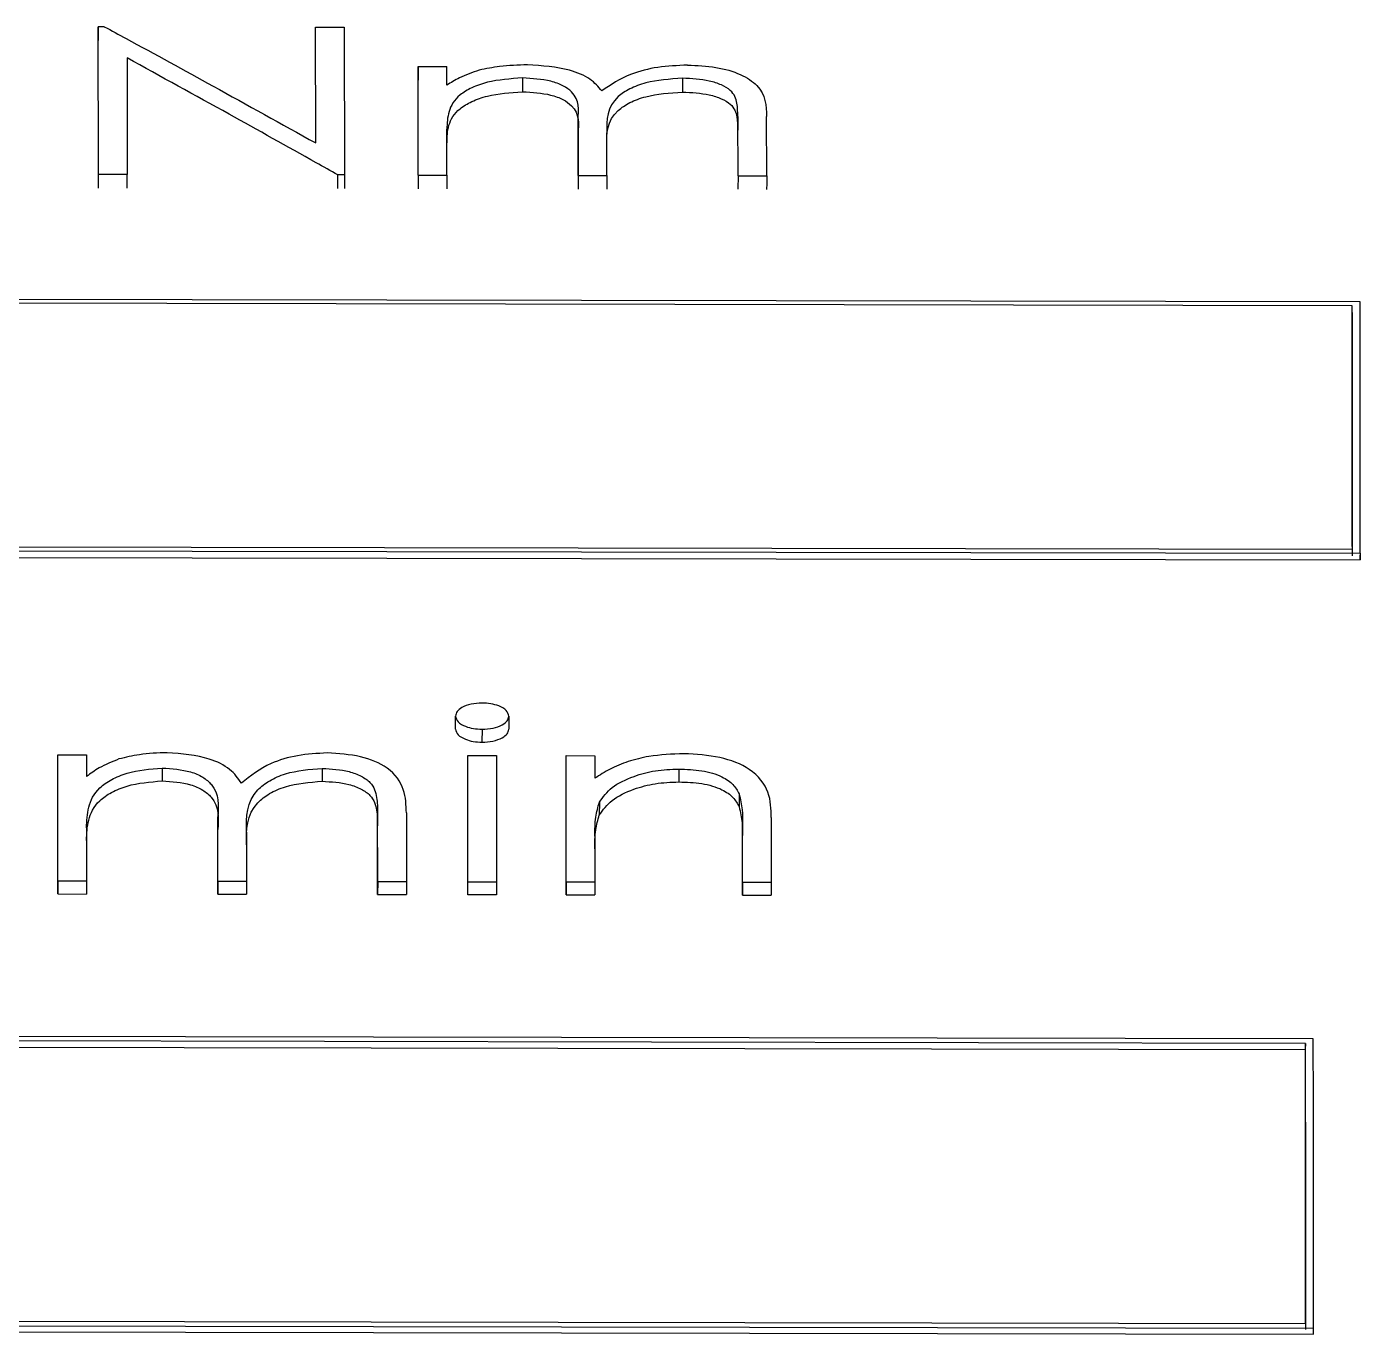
# Model space of a CAD drawing. Header units: millimetres. Extents: x 2271 to 4415, y 823 to 2339.
# Drawn here: x 2786.16 to 2794.5, y 2137.3 to 2145.48 of the extents above; entities that cross this region are included whole.
import ezdxf

# ---------------------------------------------------------------- set-up
doc = ezdxf.new("R2010")
doc.units = ezdxf.units.MM

msp = doc.modelspace()

# ---------------------------------------------------------------- linework, layer by layer
at = {"color": 7, "linetype": 'Continuous', "lineweight": 25}
for p, q in [((2786.6095, 2145.4772), (2786.6093, 2145.3912)), ((2786.6105, 2144.5528), (2786.6095, 2145.4772)), ((2786.6472, 2145.4771), (2786.6095, 2145.4772)), ((2787.9683, 2145.3886), (2787.9685, 2145.4747)), ((2787.9693, 2144.7501), (2787.9685, 2145.4747)), ((2787.9685, 2145.4747), (2788.148, 2145.4743)), ((2788.148, 2145.4743), (2788.1489, 2144.5499)), ((2786.7892, 2145.2814), (2786.79, 2144.5524)), ((2788.6098, 2145.2282), (2788.6095, 2145.1425)), ((2788.6105, 2144.549), (2788.6098, 2145.2282)), ((2788.6098, 2145.2282), (2788.7893, 2145.2279)), ((2788.7894, 2145.1113), (2788.7893, 2145.2279)), ((2789.2621, 2145.1564), (2789.2619, 2145.0703)), ((2790.2633, 2145.1546), (2790.2631, 2145.0684)), ((2790.6101, 2144.916), (2790.6099, 2144.8302)), ((2790.6105, 2144.5453), (2790.6101, 2144.916)), ((2790.79, 2144.545), (2790.7896, 2144.9153)), ((2788.7897, 2144.8369), (2788.7894, 2144.7511)), ((2788.79, 2144.5487), (2788.7897, 2144.8369)), ((2789.6101, 2144.895), (2789.6099, 2144.8092)), ((2789.6105, 2144.5472), (2789.6101, 2144.895)), ((2789.6099, 2144.8092), (2789.6102, 2144.4618)), ((2789.79, 2144.5469), (2789.7897, 2144.8134)), ((2786.79, 2144.5524), (2786.6105, 2144.5528)), ((2786.7897, 2144.4674), (2786.79, 2144.5524)), ((2788.1489, 2144.5499), (2788.1081, 2144.55)), ((2788.1489, 2144.5499), (2788.1487, 2144.4649)), ((2788.6105, 2144.549), (2788.6102, 2144.464)), ((2788.6105, 2144.549), (2788.79, 2144.5487)), ((2789.6105, 2144.5472), (2789.6102, 2144.4618)), ((2789.6105, 2144.5472), (2789.79, 2144.5469)), ((2790.6105, 2144.5453), (2790.6102, 2144.4603)), ((2790.6105, 2144.5453), (2790.79, 2144.545)), ((2794.5015, 2143.7563), (2772.3686, 2143.7973)), ((2794.4515, 2143.7321), (2772.4186, 2143.7729)), ((2772.4197, 2142.251), (2794.4527, 2142.2102)), ((2772.3696, 2142.1841), (2794.5026, 2142.1431)), ((2772.3697, 2142.2254), (2794.5027, 2142.1844)), ((2794.5026, 2142.1431), (2794.5025, 2142.1729)), ((2794.5027, 2142.1844), (2794.5026, 2142.1433)), ((2788.8434, 2141.0853), (2788.8437, 2141.1663)), ((2789.177, 2141.1657), (2789.1768, 2141.0847)), ((2789.0096, 2141.0846), (2789.0093, 2141.0037)), ((2786.3564, 2140.8446), (2786.3566, 2140.9253)), ((2786.357, 2140.1341), (2786.3566, 2140.9253)), ((2786.3566, 2140.9253), (2786.5361, 2140.9249)), ((2786.5361, 2140.9249), (2786.5362, 2140.7887)), ((2788.9205, 2140.8399), (2788.9207, 2140.9205)), ((2788.9211, 2140.1293), (2788.9207, 2140.9205)), ((2788.9207, 2140.9205), (2789.1002, 2140.9202)), ((2789.1002, 2140.9202), (2789.1006, 2140.129)), ((2789.5359, 2140.8387), (2789.5361, 2140.9194)), ((2789.5365, 2140.1282), (2789.5361, 2140.9194)), ((2789.5361, 2140.9194), (2789.7156, 2140.919)), ((2789.7156, 2140.919), (2789.7157, 2140.7777)), ((2786.3567, 2140.0544), (2786.3564, 2140.8446)), ((2787.0089, 2140.8416), (2787.0087, 2140.7611)), ((2788.0101, 2140.8398), (2788.0099, 2140.7592)), ((2788.9205, 2140.8044), (2788.9205, 2140.8399)), ((2789.5362, 2140.0486), (2789.5359, 2140.8387)), ((2790.2405, 2140.8356), (2790.2402, 2140.7551)), ((2790.6175, 2140.6803), (2790.6173, 2140.5999)), ((2788.3568, 2140.5616), (2788.3565, 2140.4814)), ((2788.357, 2140.1304), (2788.3568, 2140.5616)), ((2788.5363, 2140.5609), (2788.5365, 2140.13)), ((2789.7434, 2140.6283), (2789.7431, 2140.548)), ((2787.3568, 2140.5368), (2787.3566, 2140.4567)), ((2787.357, 2140.1322), (2787.3568, 2140.5368)), ((2788.3567, 2140.0507), (2788.3565, 2140.4814)), ((2790.6389, 2140.5006), (2790.6386, 2140.4205)), ((2790.639, 2140.1261), (2790.6389, 2140.5006)), ((2790.8183, 2140.5321), (2790.8185, 2140.1258)), ((2786.5363, 2140.4689), (2786.5361, 2140.3888)), ((2786.5363, 2140.4689), (2786.5365, 2140.1337)), ((2787.3567, 2140.0526), (2787.3566, 2140.4567)), ((2787.5363, 2140.4418), (2787.5365, 2140.1319)), ((2789.7158, 2140.416), (2789.7156, 2140.336)), ((2789.7158, 2140.416), (2789.7159, 2140.1279)), ((2790.6388, 2140.0465), (2790.6386, 2140.4205)), ((2786.357, 2140.1341), (2786.3567, 2140.0544)), ((2786.5365, 2140.1337), (2786.357, 2140.1341)), ((2787.357, 2140.1322), (2787.3567, 2140.0526)), ((2787.5365, 2140.1319), (2787.357, 2140.1322)), ((2788.357, 2140.1304), (2788.3567, 2140.0507)), ((2788.5365, 2140.13), (2788.357, 2140.1304)), ((2788.9208, 2140.0497), (2788.9211, 2140.1293)), ((2788.9208, 2140.0497), (2788.9208, 2140.091)), ((2789.1006, 2140.129), (2788.9211, 2140.1293)), ((2789.1006, 2140.129), (2789.1003, 2140.0494)), ((2789.5365, 2140.1282), (2789.5362, 2140.0486)), ((2789.7159, 2140.1279), (2789.5365, 2140.1282)), ((2790.639, 2140.1261), (2790.6388, 2140.0465)), ((2790.8185, 2140.1258), (2790.639, 2140.1261)), ((2786.3567, 2140.0544), (2786.5362, 2140.0541)), ((2787.3567, 2140.0526), (2787.5362, 2140.0523)), ((2788.3567, 2140.0507), (2788.5362, 2140.0504)), ((2789.1003, 2140.0494), (2788.9208, 2140.0497)), ((2789.5362, 2140.0486), (2789.7157, 2140.0482)), ((2790.6388, 2140.0465), (2790.8183, 2140.0462)), ((2794.2087, 2139.1485), (2772.0758, 2139.1894)), ((2794.1588, 2139.1205), (2772.1258, 2139.1612)), ((2772.1257, 2139.122), (2794.1586, 2139.0813)), ((2794.1588, 2139.1205), (2794.1586, 2139.0813)), ((2772.1262, 2137.4096), (2794.1592, 2137.3689)), ((2772.0761, 2137.3421), (2794.209, 2137.3012)), ((2772.0762, 2137.3804), (2794.2092, 2137.3395))]:
    msp.add_line(p, q, dxfattribs=at)
at = {"color": 7, "linetype": 'Continuous', "lineweight": 25, "flags": 128}
for points in [[(2786.6102, 2144.4678), (2786.6104, 2144.5152), (2786.6105, 2144.5528)], [(2788.1078, 2144.465), (2788.108, 2144.5124), (2788.1081, 2144.55)], [(2788.79, 2144.5487), (2788.7898, 2144.5009), (2788.7897, 2144.4637)], [(2789.79, 2144.5469), (2789.7898, 2144.499), (2789.7897, 2144.4619)], [(2790.79, 2144.545), (2790.7898, 2144.4972), (2790.7897, 2144.46)], [(2786.5365, 2140.1337), (2786.5363, 2140.0891), (2786.5362, 2140.0541)], [(2787.5365, 2140.1319), (2787.5363, 2140.0873), (2787.5362, 2140.0523)], [(2788.5365, 2140.13), (2788.5363, 2140.0854), (2788.5362, 2140.0504)], [(2789.7159, 2140.1279), (2789.7158, 2140.0833), (2789.7157, 2140.0482)], [(2790.8185, 2140.1258), (2790.8184, 2140.0812), (2790.8183, 2140.0462)], [(2794.209, 2137.3015), (2794.2091, 2137.3228), (2794.2092, 2137.3395)]]:
    msp.add_lwpolyline(points, dxfattribs=at)
at = {"color": 7, "linetype": 'Continuous', "lineweight": 25}
for points, knots in [([(2786.6472, 2145.4771), (2786.6926, 2145.4526), (2786.9194, 2145.3297), (2787.36, 2145.0889), (2787.7554, 2144.8691), (2787.9693, 2144.7501)], [0, 0, 0, 0, 0.102924, 0.514623, 1, 1, 1, 1]), ([(2788.1081, 2144.55), (2788.0627, 2144.5755), (2787.836, 2144.7031), (2787.3964, 2144.9485), (2787.0021, 2145.1647), (2786.7892, 2145.2814)], [0, 0, 0, 0, 0.103167, 0.515837, 1, 1, 1, 1]), ([(2789.2931, 2145.2387), (2789.2345, 2145.237), (2789.1303, 2145.234), (2789.0341, 2145.214), (2788.992, 2145.2053)], [0, 0, 0, 0, 0.562438, 1, 1, 1, 1]), ([(2789.7586, 2145.0757), (2789.7371, 2145.1012), (2789.6936, 2145.1532), (2789.5334, 2145.2225), (2789.385, 2145.2325), (2789.2931, 2145.2387)], [0, 0, 0, 0, 0.269907, 0.547967, 1, 1, 1, 1]), ([(2790.2944, 2145.2368), (2790.2318, 2145.234), (2790.1076, 2145.2285), (2789.908, 2145.1775), (2789.8147, 2145.1139), (2789.7586, 2145.0757)], [0, 0, 0, 0, 0.288581, 0.57183, 1, 1, 1, 1]), ([(2790.2944, 2145.2368), (2790.3548, 2145.2342), (2790.4742, 2145.2291), (2790.6312, 2145.1834), (2790.7834, 2145.0814), (2790.7871, 2144.9834), (2790.7896, 2144.9153)], [0, 0, 0, 0, 0.197818, 0.390842, 0.576543, 1, 1, 1, 1]), ([(2788.992, 2145.2053), (2788.949, 2145.1903), (2788.8728, 2145.1637), (2788.8147, 2145.1272), (2788.7894, 2145.1113)], [0, 0, 0, 0, 0.564241, 1, 1, 1, 1]), ([(2789.2621, 2145.1564), (2789.1863, 2145.1511), (2789.0708, 2145.1431), (2788.9442, 2145.0972), (2788.8452, 2145.0391), (2788.7939, 2144.9468), (2788.7911, 2144.8735), (2788.7897, 2144.8369)], [0, 0, 0, 0, 0.253517, 0.386716, 0.516625, 0.758749, 1, 1, 1, 1]), ([(2789.6101, 2144.895), (2789.6151, 2144.9563), (2789.6215, 2145.034), (2789.5191, 2145.1098), (2789.417, 2145.1475), (2789.3235, 2145.1529), (2789.2621, 2145.1564)], [0, 0, 0, 0, 0.482691, 0.611713, 0.745133, 1, 1, 1, 1]), ([(2790.2633, 2145.1546), (2790.1836, 2145.149), (2790.062, 2145.1406), (2789.9317, 2145.0906), (2789.7883, 2144.9961), (2789.7891, 2144.8939), (2789.7897, 2144.8134)], [0, 0, 0, 0, 0.254482, 0.387909, 0.517812, 1, 1, 1, 1]), ([(2790.6101, 2144.916), (2790.6093, 2144.9435), (2790.6076, 2144.9983), (2790.5837, 2145.0701), (2790.5085, 2145.1147), (2790.4093, 2145.1474), (2790.3211, 2145.1517), (2790.2633, 2145.1546)], [0, 0, 0, 0, 0.241185, 0.482285, 0.611824, 0.745424, 1, 1, 1, 1]), ([(2788.7894, 2144.7511), (2788.7908, 2144.7877), (2788.7936, 2144.8609), (2788.845, 2144.9531), (2788.944, 2145.0111), (2789.0705, 2145.0569), (2789.1861, 2145.065), (2789.2619, 2145.0703)], [0, 0, 0, 0, 0.241124, 0.483152, 0.613062, 0.746307, 1, 1, 1, 1]), ([(2789.2619, 2145.0703), (2789.3232, 2145.0667), (2789.4167, 2145.0613), (2789.5188, 2145.0237), (2789.6212, 2144.948), (2789.6149, 2144.8704), (2789.6099, 2144.8092)], [0, 0, 0, 0, 0.255057, 0.388525, 0.517539, 1, 1, 1, 1]), ([(2789.7895, 2144.7276), (2789.7889, 2144.8081), (2789.7881, 2144.9102), (2789.9314, 2145.0046), (2790.0618, 2145.0545), (2790.1833, 2145.0629), (2790.2631, 2145.0684)], [0, 0, 0, 0, 0.4819626, 0.6118627, 0.7453351, 1, 1, 1, 1]), ([(2790.2631, 2145.0684), (2790.3209, 2145.0656), (2790.409, 2145.0612), (2790.5083, 2145.0286), (2790.5835, 2144.984), (2790.6074, 2144.9124), (2790.609, 2144.8576), (2790.6099, 2144.8302)], [0, 0, 0, 0, 0.254759, 0.388411, 0.517951, 0.758942, 1, 1, 1, 1]), ([(2794.4527, 2142.2102), (2794.4526, 2142.3708), (2794.4524, 2142.6922), (2794.452, 2143.2006), (2794.4517, 2143.5433), (2794.4515, 2143.7321)], [0, 0, 0, 0, 0.3099213, 0.6198426, 1, 1, 1, 1]), ([(2794.5027, 2142.1844), (2794.5026, 2142.3453), (2794.5024, 2142.6669), (2794.502, 2143.1924), (2794.5017, 2143.5513), (2794.5015, 2143.7563)], [0, 0, 0, 0, 0.300082, 0.600163, 1, 1, 1, 1]), ([(2794.4514, 2143.6899), (2794.4516, 2143.4115), (2794.4521, 2142.9144), (2794.4524, 2142.3967), (2794.4525, 2142.169)], [0, 0, 0, 0, 0.559999, 1, 1, 1, 1]), ([(2789.0095, 2141.248), (2788.986, 2141.2467), (2788.9397, 2141.2442), (2788.8853, 2141.2233), (2788.8497, 2141.1962), (2788.8457, 2141.1762), (2788.8437, 2141.1663)], [0, 0, 0, 0, 0.2917, 0.575641, 0.790759, 1, 1, 1, 1]), ([(2789.177, 2141.1657), (2789.1736, 2141.1784), (2789.1666, 2141.2043), (2789.1184, 2141.2301), (2789.0651, 2141.2458), (2789.0281, 2141.2473), (2789.0095, 2141.248)], [0, 0, 0, 0, 0.266167, 0.543432, 0.769604, 1, 1, 1, 1]), ([(2788.8437, 2141.1663), (2788.8473, 2141.1537), (2788.8546, 2141.1281), (2788.902, 2141.1025), (2788.9547, 2141.0869), (2788.9912, 2141.0854), (2789.0096, 2141.0846)], [0, 0, 0, 0, 0.2661054, 0.5434733, 0.769717, 1, 1, 1, 1]), ([(2789.0096, 2141.0846), (2789.0331, 2141.0858), (2789.0795, 2141.0881), (2789.1339, 2141.109), (2789.1706, 2141.1357), (2789.1749, 2141.1558), (2789.177, 2141.1657)], [0, 0, 0, 0, 0.291686, 0.575696, 0.790918, 1, 1, 1, 1]), ([(2788.8434, 2141.0853), (2788.847, 2141.0728), (2788.8543, 2141.0472), (2788.9018, 2141.0216), (2788.9545, 2141.006), (2788.9909, 2141.0045), (2789.0093, 2141.0037)], [0, 0, 0, 0, 0.265935, 0.543275, 0.769592, 1, 1, 1, 1]), ([(2789.0093, 2141.0037), (2789.0328, 2141.0049), (2789.0792, 2141.0072), (2789.1337, 2141.0281), (2789.1704, 2141.0547), (2789.1747, 2141.0748), (2789.1768, 2141.0847)], [0, 0, 0, 0, 0.291838, 0.575901, 0.791061, 1, 1, 1, 1]), ([(2786.7388, 2140.8986), (2786.6958, 2140.8811), (2786.6196, 2140.85), (2786.5615, 2140.8073), (2786.5362, 2140.7887)], [0, 0, 0, 0, 0.564241, 1, 1, 1, 1]), ([(2787.0399, 2140.9377), (2786.9813, 2140.9357), (2786.8771, 2140.9322), (2786.7809, 2140.9088), (2786.7388, 2140.8986)], [0, 0, 0, 0, 0.562438, 1, 1, 1, 1]), ([(2787.5053, 2140.7475), (2787.4839, 2140.7774), (2787.4404, 2140.8379), (2787.2802, 2140.9189), (2787.1318, 2140.9305), (2787.0399, 2140.9377)], [0, 0, 0, 0, 0.2699071, 0.5479673, 1, 1, 1, 1]), ([(2788.0413, 2140.9359), (2787.9786, 2140.9326), (2787.8544, 2140.9261), (2787.6548, 2140.8665), (2787.5615, 2140.7922), (2787.5053, 2140.7475)], [0, 0, 0, 0, 0.288581, 0.57183, 1, 1, 1, 1]), ([(2788.5363, 2140.5609), (2788.5349, 2140.6099), (2788.5321, 2140.7083), (2788.4424, 2140.8429), (2788.252, 2140.9233), (2788.1123, 2140.9316), (2788.0413, 2140.9359)], [0, 0, 0, 0, 0.270601, 0.542796, 0.767549, 1, 1, 1, 1]), ([(2790.2716, 2140.9317), (2790.1978, 2140.9286), (2790.0768, 2140.9235), (2789.922, 2140.8847), (2789.8074, 2140.8378), (2789.7461, 2140.7976), (2789.7157, 2140.7777)], [0, 0, 0, 0, 0.346759, 0.568511, 0.786179, 1, 1, 1, 1]), ([(2790.8183, 2140.5321), (2790.8174, 2140.5853), (2790.8155, 2140.6919), (2790.7093, 2140.8359), (2790.4993, 2140.9185), (2790.3483, 2140.9273), (2790.2716, 2140.9317)], [0, 0, 0, 0, 0.270301, 0.542249, 0.767594, 1, 1, 1, 1]), ([(2786.5363, 2140.4689), (2786.5377, 2140.5115), (2786.5406, 2140.5969), (2786.592, 2140.7046), (2786.691, 2140.7723), (2786.8175, 2140.8259), (2786.9331, 2140.8354), (2787.0089, 2140.8416)], [0, 0, 0, 0, 0.241257, 0.483386, 0.613214, 0.746328, 1, 1, 1, 1]), ([(2787.0089, 2140.8416), (2787.0703, 2140.8375), (2787.1638, 2140.8312), (2787.2659, 2140.7873), (2787.3682, 2140.6988), (2787.3618, 2140.6083), (2787.3568, 2140.5368)], [0, 0, 0, 0, 0.255065, 0.388375, 0.517295, 1, 1, 1, 1]), ([(2787.5363, 2140.4418), (2787.5358, 2140.5356), (2787.5351, 2140.6547), (2787.6784, 2140.765), (2787.8087, 2140.8234), (2787.9303, 2140.8333), (2788.0101, 2140.8398)], [0, 0, 0, 0, 0.4822, 0.612023, 0.745367, 1, 1, 1, 1]), ([(2788.0101, 2140.8398), (2788.068, 2140.8365), (2788.1561, 2140.8314), (2788.2553, 2140.7932), (2788.3305, 2140.7412), (2788.3543, 2140.6576), (2788.356, 2140.5936), (2788.3568, 2140.5616)], [0, 0, 0, 0, 0.25478, 0.388267, 0.517701, 0.758807, 1, 1, 1, 1]), ([(2789.7434, 2140.6283), (2789.7666, 2140.6604), (2789.8138, 2140.7258), (2789.947, 2140.79), (2790.0923, 2140.8298), (2790.1908, 2140.8337), (2790.2405, 2140.8356)], [0, 0, 0, 0, 0.2684901, 0.5466043, 0.7715296, 1, 1, 1, 1]), ([(2790.2405, 2140.8356), (2790.2889, 2140.834), (2790.3847, 2140.8307), (2790.5066, 2140.7952), (2790.5849, 2140.7404), (2790.6068, 2140.7002), (2790.6175, 2140.6803)], [0, 0, 0, 0, 0.290858, 0.574718, 0.790004, 1, 1, 1, 1]), ([(2786.5361, 2140.3888), (2786.5375, 2140.4314), (2786.5403, 2140.5167), (2786.5917, 2140.6242), (2786.6907, 2140.6919), (2786.8173, 2140.7454), (2786.9328, 2140.7549), (2787.0087, 2140.7611)], [0, 0, 0, 0, 0.24113, 0.483163, 0.612992, 0.746152, 1, 1, 1, 1]), ([(2787.0087, 2140.7611), (2787.0701, 2140.7569), (2787.1636, 2140.7507), (2787.2656, 2140.7068), (2787.3679, 2140.6185), (2787.3616, 2140.528), (2787.3566, 2140.4567)], [0, 0, 0, 0, 0.255254, 0.388613, 0.517525, 1, 1, 1, 1]), ([(2787.5361, 2140.3618), (2787.5355, 2140.4555), (2787.5348, 2140.5744), (2787.6782, 2140.6846), (2787.8085, 2140.7429), (2787.9301, 2140.7527), (2788.0099, 2140.7592)], [0, 0, 0, 0, 0.481973, 0.611794, 0.745183, 1, 1, 1, 1]), ([(2788.0099, 2140.7592), (2788.0677, 2140.7559), (2788.1559, 2140.7509), (2788.2551, 2140.7128), (2788.3302, 2140.6608), (2788.3541, 2140.5773), (2788.3557, 2140.5134), (2788.3565, 2140.4814)], [0, 0, 0, 0, 0.254963, 0.388503, 0.517937, 0.758935, 1, 1, 1, 1]), ([(2789.7431, 2140.548), (2789.7663, 2140.5801), (2789.8136, 2140.6454), (2789.9468, 2140.7095), (2790.092, 2140.7492), (2790.1906, 2140.7531), (2790.2402, 2140.7551)], [0, 0, 0, 0, 0.268346, 0.546438, 0.771425, 1, 1, 1, 1]), ([(2790.2402, 2140.7551), (2790.2887, 2140.7534), (2790.3845, 2140.7502), (2790.5064, 2140.7147), (2790.5847, 2140.66), (2790.6065, 2140.6198), (2790.6173, 2140.5999)], [0, 0, 0, 0, 0.290992, 0.574913, 0.790139, 1, 1, 1, 1]), ([(2790.6175, 2140.6803), (2790.6254, 2140.647), (2790.6396, 2140.5874), (2790.6391, 2140.5271), (2790.6389, 2140.5006)], [0, 0, 0, 0, 0.559954, 1, 1, 1, 1]), ([(2789.7159, 2140.416), (2789.7156, 2140.456), (2789.7151, 2140.5274), (2789.7347, 2140.5975), (2789.7434, 2140.6283)], [0, 0, 0, 0, 0.559823, 1, 1, 1, 1]), ([(2790.6173, 2140.5999), (2790.6252, 2140.5666), (2790.6393, 2140.5072), (2790.6388, 2140.447), (2790.6386, 2140.4205)], [0, 0, 0, 0, 0.559958, 1, 1, 1, 1]), ([(2789.7156, 2140.336), (2789.7154, 2140.376), (2789.7149, 2140.4473), (2789.7345, 2140.5173), (2789.7431, 2140.548)], [0, 0, 0, 0, 0.559817, 1, 1, 1, 1]), ([(2794.2092, 2137.3395), (2794.2091, 2137.5238), (2794.2091, 2137.8923), (2794.2089, 2138.4968), (2794.2088, 2138.9115), (2794.2087, 2139.1485)], [0, 0, 0, 0, 0.300082, 0.600163, 1, 1, 1, 1]), ([(2794.1586, 2139.0813), (2794.1587, 2138.7597), (2794.1589, 2138.1853), (2794.159, 2137.592), (2794.159, 2137.3309)], [0, 0, 0, 0, 0.559999, 1, 1, 1, 1]), ([(2794.1592, 2137.3689), (2794.1591, 2137.5531), (2794.1591, 2137.9214), (2794.1589, 2138.5062), (2794.1588, 2138.9023), (2794.1588, 2139.1205)], [0, 0, 0, 0, 0.309921, 0.619843, 1, 1, 1, 1])]:
    msp.add_open_spline(points, degree=3, knots=knots, dxfattribs=at)

doc.saveas('drawing.dxf')
